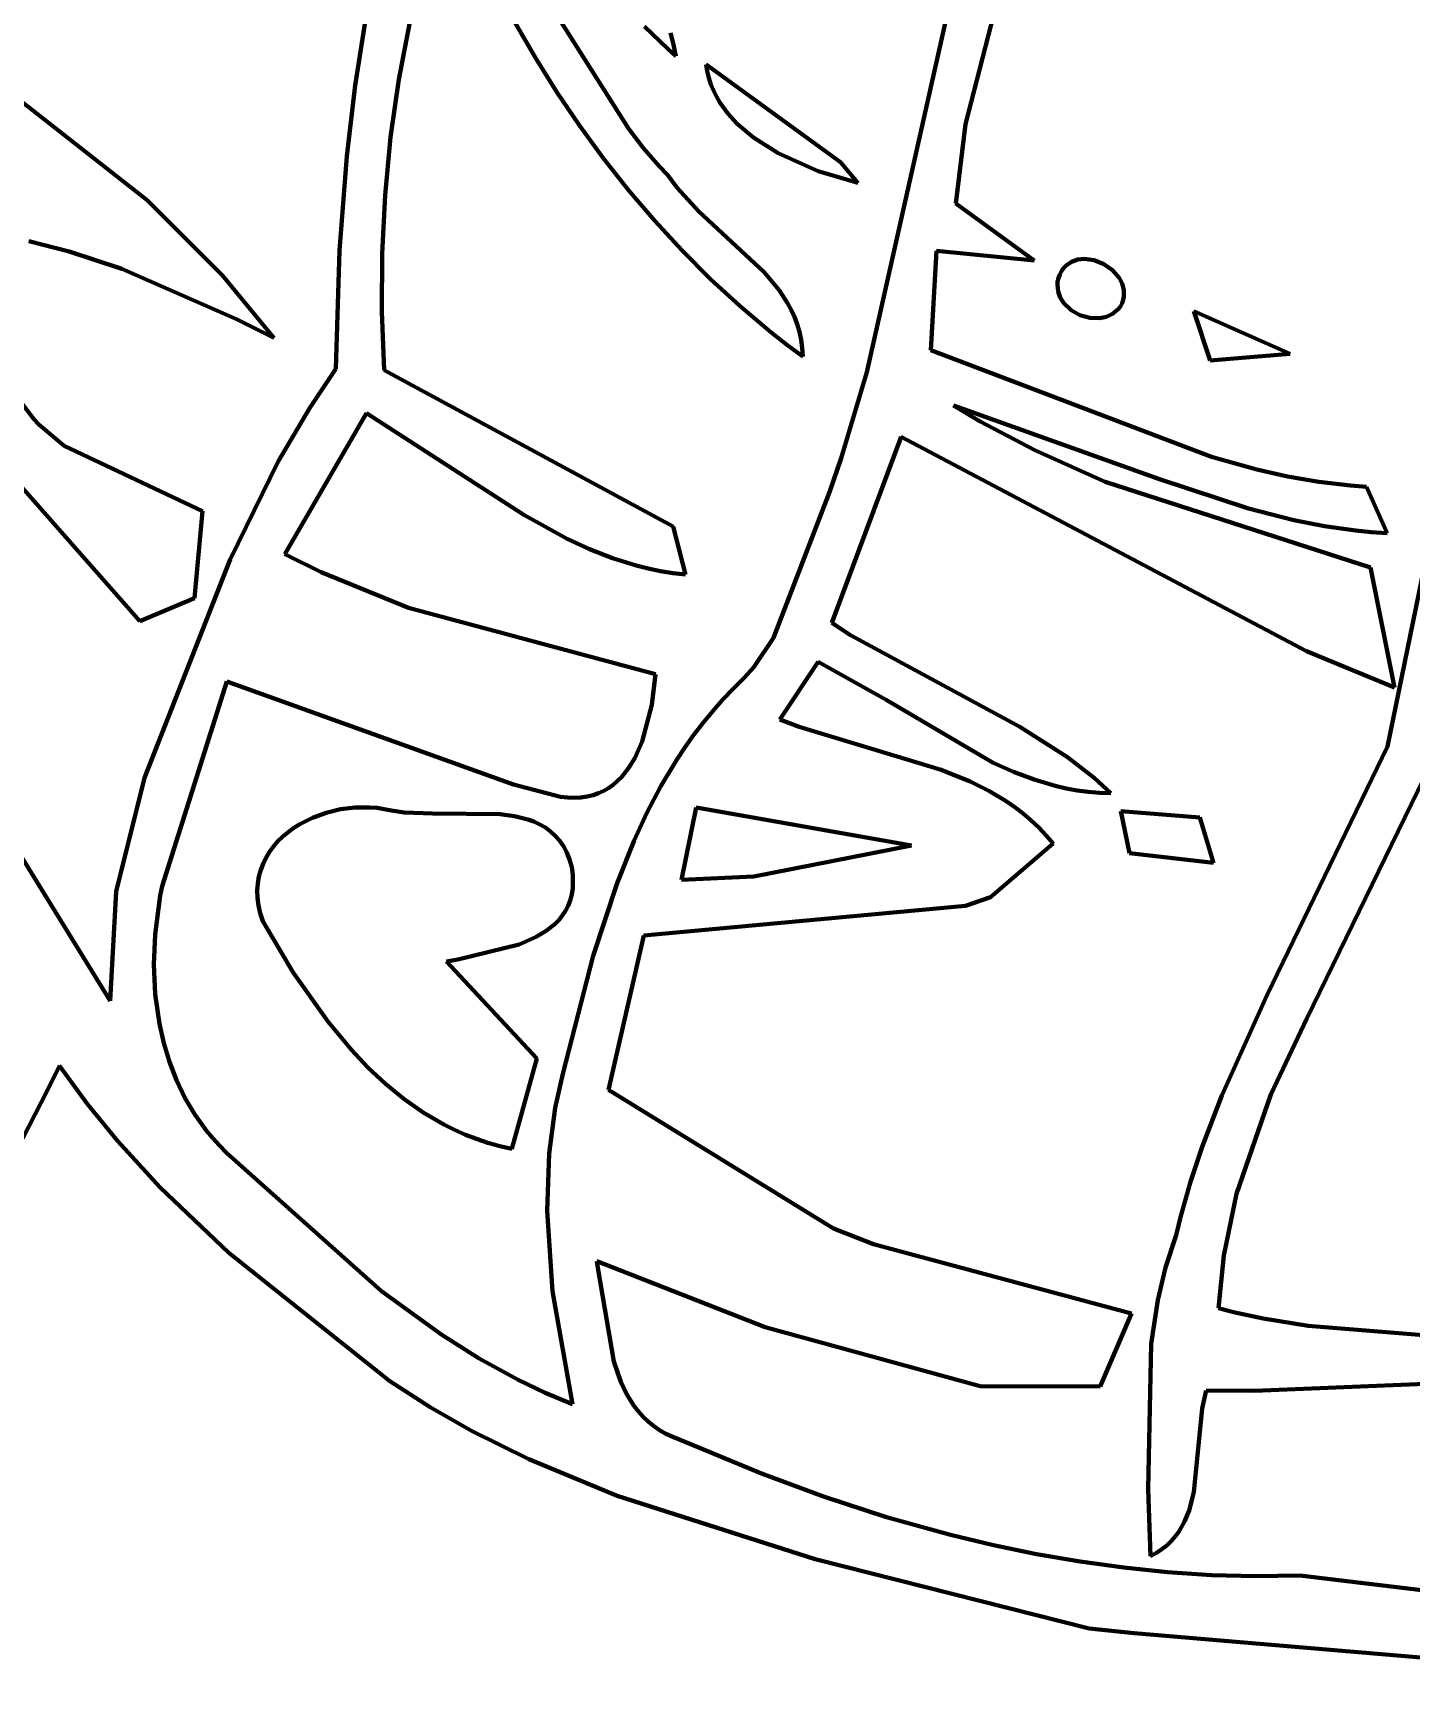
# Model space of a CAD drawing. Header units: millimetres. Extents: x 0 to 12.5, y 0 to 14.6.
# Drawn here: x 8.049 to 8.978, y 9.185 to 10.296 of the extents above; entities that cross this region are included whole.
import ezdxf

# ---------------------------------------------------------------- set-up
doc = ezdxf.new("R2010")
doc.units = ezdxf.units.MM
doc.layers.add('color#131313ff', color=7, linetype='CONTINUOUS', lineweight=100)
doc.layers.add('color#fcfcfcff', color=7, linetype='CONTINUOUS', lineweight=100)

msp = doc.modelspace()

# ---------------------------------------------------------------- linework, layer by layer
at = {"layer": 'color#131313ff'}
for p, q in [((8.7294, 10.435), (8.6779, 10.2345)), ((8.6115, 10.0675), (8.6699, 10.3275)), ((8.3978, 10.3155), (8.4508, 10.2316)), ((8.2665, 10.2606), (8.2739, 10.3079)), ((8.3034, 10.3034), (8.2961, 10.2648)), ((8.3881, 10.2793), (8.3744, 10.3029)), ((8.4773, 10.2853), (8.4615, 10.3004)), ((8.4792, 10.2962), (8.4812, 10.2884)), ((8.4026, 10.2562), (8.3881, 10.2793)), ((8.4828, 10.2805), (8.4773, 10.2853)), ((8.4812, 10.2884), (8.4828, 10.2805)), ((8.5031, 10.2749), (8.5937, 10.2089)), ((8.5039, 10.2703), (8.5031, 10.2749)), ((8.505, 10.2658), (8.5039, 10.2703)), ((8.0201, 10.2668), (8.1264, 10.1833)), ((8.2609, 10.2131), (8.2665, 10.2606)), ((8.2961, 10.2648), (8.2905, 10.2258)), ((8.4179, 10.2336), (8.4026, 10.2562)), ((8.5064, 10.2614), (8.505, 10.2658)), ((8.5081, 10.2572), (8.5064, 10.2614)), ((8.5101, 10.2532), (8.5081, 10.2572)), ((8.5124, 10.2492), (8.5101, 10.2532)), ((8.5178, 10.2418), (8.5124, 10.2492)), ((8.5241, 10.2349), (8.5178, 10.2418)), ((8.535, 10.2256), (8.5241, 10.2349)), ((8.6779, 10.2345), (8.6714, 10.1811)), ((8.2905, 10.2258), (8.2867, 10.1867)), ((8.434, 10.2115), (8.4179, 10.2336)), ((8.4508, 10.2316), (8.4608, 10.2186)), ((8.5516, 10.2151), (8.535, 10.2256)), ((8.256, 10.1494), (8.2609, 10.2131)), ((8.4608, 10.2186), (8.4716, 10.2062)), ((8.5786, 10.203), (8.5516, 10.2151)), ((8.4508, 10.1901), (8.434, 10.2115)), ((8.4716, 10.2062), (8.4773, 10.2002)), ((8.6053, 10.1951), (8.5786, 10.203)), ((8.5937, 10.2089), (8.6053, 10.1951)), ((8.4685, 10.1694), (8.4508, 10.1901)), ((8.4773, 10.2002), (8.4836, 10.1917)), ((8.4836, 10.1917), (8.4983, 10.1758)), ((8.1264, 10.1833), (8.1772, 10.1325)), ((8.2867, 10.1867), (8.2847, 10.1474)), ((8.6714, 10.1811), (8.7242, 10.1428)), ((8.4869, 10.1494), (8.4685, 10.1694)), ((8.4983, 10.1758), (8.5423, 10.1349)), ((7.9532, 10.1622), (8.0501, 10.0355)), ((8.0737, 10.1488), (8.0466, 10.1557)), ((8.1092, 10.1371), (8.0737, 10.1488)), ((8.2536, 10.0697), (8.256, 10.1494)), ((8.2847, 10.1474), (8.2845, 10.108)), ((8.5061, 10.1302), (8.4869, 10.1494)), ((8.6585, 10.1491), (8.6546, 10.0823)), ((8.7242, 10.1428), (8.6585, 10.1491)), ((8.1866, 10.1031), (8.1092, 10.1371)), ((8.5423, 10.1349), (8.5524, 10.1227)), ((8.7415, 10.1332), (8.7426, 10.1356)), ((8.7426, 10.1356), (8.7441, 10.1376)), ((8.7441, 10.1376), (8.7458, 10.1393)), ((8.7458, 10.1393), (8.7495, 10.1419)), ((8.7495, 10.1419), (8.7536, 10.1434)), ((8.7536, 10.1434), (8.758, 10.1439)), ((8.758, 10.1439), (8.7647, 10.143)), ((8.7647, 10.143), (8.7713, 10.1403)), ((8.7713, 10.1403), (8.777, 10.1362)), ((8.777, 10.1362), (8.7816, 10.131)), ((8.1772, 10.1325), (8.2117, 10.0906)), ((8.526, 10.1118), (8.5061, 10.1302)), ((8.5524, 10.1227), (8.5581, 10.114)), ((8.7399, 10.1262), (8.7401, 10.1285)), ((8.7404, 10.1218), (8.7399, 10.1262)), ((8.7401, 10.1285), (8.7406, 10.1308)), ((8.7406, 10.1308), (8.7415, 10.1332)), ((8.7816, 10.131), (8.7836, 10.1271)), ((8.7836, 10.1271), (8.7847, 10.1229)), ((8.7847, 10.1229), (8.7848, 10.1185)), ((8.1215, 9.8995), (7.9295, 10.1174)), ((8.5468, 10.0944), (8.526, 10.1118)), ((8.5581, 10.114), (8.5605, 10.1094)), ((8.7419, 10.1177), (8.7404, 10.1218)), ((8.7442, 10.114), (8.7419, 10.1177)), ((8.7491, 10.1093), (8.7442, 10.114)), ((8.7824, 10.1117), (8.7808, 10.1098)), ((8.7836, 10.1139), (8.7824, 10.1117)), ((8.7843, 10.1162), (8.7836, 10.1139)), ((8.7848, 10.1185), (8.7843, 10.1162)), ((8.2117, 10.0906), (8.1866, 10.1031)), ((8.2845, 10.108), (8.2861, 10.0687)), ((8.5605, 10.1094), (8.5627, 10.1047)), ((8.5627, 10.1047), (8.5645, 10.0998)), ((8.7551, 10.1059), (8.7491, 10.1093)), ((8.7617, 10.104), (8.7551, 10.1059)), ((8.7685, 10.1038), (8.7617, 10.104)), ((8.773, 10.1048), (8.7685, 10.1038)), ((8.7771, 10.1068), (8.773, 10.1048)), ((8.7808, 10.1098), (8.7771, 10.1068)), ((8.8318, 10.1085), (8.8968, 10.0797)), ((8.8429, 10.0752), (8.8318, 10.1085)), ((8.5574, 10.0861), (8.5468, 10.0944)), ((8.5645, 10.0998), (8.566, 10.0946)), ((8.566, 10.0946), (8.5671, 10.0893)), ((8.5683, 10.078), (8.5574, 10.0861)), ((8.5671, 10.0893), (8.5679, 10.0838)), ((8.5679, 10.0838), (8.5683, 10.078)), ((8.6546, 10.0823), (8.7143, 10.0596)), ((8.8968, 10.0797), (8.8429, 10.0752)), ((8.236, 10.0434), (8.2536, 10.0697)), ((8.2861, 10.0687), (8.4809, 9.9634)), ((8.5942, 10.0094), (8.6115, 10.0675)), ((8.7143, 10.0596), (8.8437, 10.0104)), ((8.8088, 9.9953), (8.67, 10.045)), ((8.67, 10.045), (8.6879, 10.0342)), ((8.0501, 10.0355), (8.0533, 10.0322)), ((8.2147, 10.0071), (8.236, 10.0434)), ((8.2743, 10.0397), (8.2192, 9.9448)), ((8.3802, 9.9712), (8.2743, 10.0397)), ((8.6879, 10.0342), (8.7247, 10.0147)), ((8.0533, 10.0322), (8.0704, 10.0177)), ((8.6346, 10.0237), (8.5879, 9.8985)), ((8.9078, 9.8794), (8.6346, 10.0237)), ((8.0704, 10.0177), (8.1636, 9.9736)), ((8.7247, 10.0147), (8.7722, 9.9935)), ((8.1824, 9.941), (8.2147, 10.0071)), ((8.5862, 9.9865), (8.5942, 10.0094)), ((8.8437, 10.0104), (8.8744, 10.0018)), ((8.8744, 10.0018), (8.8951, 9.9971)), ((8.7722, 9.9935), (8.9509, 9.9356)), ((8.8688, 9.9755), (8.8088, 9.9953)), ((8.8951, 9.9971), (8.9161, 9.9935)), ((8.9161, 9.9935), (8.9374, 9.991)), ((8.9374, 9.991), (8.9482, 9.9902)), ((8.9482, 9.9902), (8.9621, 9.9588)), ((8.5485, 9.8883), (8.5862, 9.9865)), ((8.1636, 9.9736), (8.1582, 9.915)), ((8.4094, 9.955), (8.3802, 9.9712)), ((8.8993, 9.9677), (8.8688, 9.9755)), ((8.9199, 9.9636), (8.8993, 9.9677)), ((8.4809, 9.9634), (8.4893, 9.9309)), ((8.9409, 9.9606), (8.9199, 9.9636)), ((8.9514, 9.9595), (8.9409, 9.9606)), ((8.9621, 9.9588), (8.9514, 9.9595)), ((7.9116, 9.9517), (8.1014, 9.6436)), ((8.4245, 9.948), (8.4094, 9.955)), ((8.44, 9.942), (8.4245, 9.948)), ((8.9624, 9.8151), (8.9894, 9.9468)), ((8.1245, 9.7939), (8.1824, 9.941)), ((8.2192, 9.9448), (8.2437, 9.9326)), ((8.4559, 9.937), (8.44, 9.942)), ((8.464, 9.935), (8.4559, 9.937)), ((8.4723, 9.9333), (8.464, 9.935)), ((8.9509, 9.9356), (8.9672, 9.8547)), ((8.2437, 9.9326), (8.3025, 9.9084)), ((8.4807, 9.9319), (8.4723, 9.9333)), ((8.4893, 9.9309), (8.4807, 9.9319)), ((8.1582, 9.915), (8.1215, 9.8995)), ((8.3025, 9.9084), (8.4691, 9.8637)), ((8.5879, 9.8985), (8.6005, 9.89)), ((8.6005, 9.89), (8.7146, 9.8282)), ((8.5352, 9.8686), (8.5485, 9.8883)), ((8.9672, 9.8547), (8.9078, 9.8794)), ((8.5288, 9.8613), (8.5352, 9.8686)), ((8.5786, 9.8722), (8.5529, 9.8333)), ((8.6246, 9.8464), (8.5786, 9.8722)), ((8.1801, 9.8589), (8.1365, 9.7209)), ((8.3732, 9.7895), (8.1801, 9.8589)), ((8.4691, 9.8637), (8.4666, 9.8432)), ((8.5214, 9.854), (8.5288, 9.8613)), ((8.5074, 9.8387), (8.5142, 9.8465)), ((8.5142, 9.8465), (8.5214, 9.854)), ((8.6967, 9.8041), (8.6246, 9.8464)), ((8.4666, 9.8432), (8.4601, 9.8185)), ((8.5009, 9.8308), (8.5074, 9.8387)), ((8.4947, 9.8227), (8.5009, 9.8308)), ((8.5529, 9.8333), (8.5659, 9.8283)), ((8.5659, 9.8283), (8.6615, 9.7993)), ((8.7146, 9.8282), (8.7467, 9.8078)), ((8.4601, 9.8185), (8.4551, 9.8072)), ((8.4832, 9.8058), (8.4888, 9.8143)), ((8.4888, 9.8143), (8.4947, 9.8227)), ((8.8814, 9.6475), (8.9624, 9.8151)), ((9.0003, 9.821), (8.9081, 9.6317)), ((8.4551, 9.8072), (8.4509, 9.8004)), ((8.4727, 9.7883), (8.4832, 9.8058)), ((8.7103, 9.7979), (8.6967, 9.8041)), ((8.7467, 9.8078), (8.7647, 9.7938)), ((8.1054, 9.7173), (8.1245, 9.7939)), ((8.4049, 9.7811), (8.3732, 9.7895)), ((8.4461, 9.7943), (8.4405, 9.7892)), ((8.4509, 9.8004), (8.4461, 9.7943)), ((8.6615, 9.7993), (8.6811, 9.7914)), ((8.6811, 9.7914), (8.6936, 9.7852)), ((8.7243, 9.7927), (8.7103, 9.7979)), ((8.7385, 9.7884), (8.7243, 9.7927)), ((8.7647, 9.7938), (8.776, 9.7835)), ((8.4098, 9.7806), (8.4049, 9.7811)), ((8.4144, 9.7804), (8.4098, 9.7806)), ((8.4188, 9.7807), (8.4144, 9.7804)), ((8.423, 9.7813), (8.4188, 9.7807)), ((8.4269, 9.7822), (8.423, 9.7813)), ((8.4306, 9.7835), (8.4269, 9.7822)), ((8.4341, 9.7851), (8.4306, 9.7835)), ((8.4374, 9.787), (8.4341, 9.7851)), ((8.4405, 9.7892), (8.4374, 9.787)), ((8.4632, 9.7702), (8.4727, 9.7883)), ((8.6936, 9.7852), (8.7055, 9.7781)), ((8.7458, 9.7868), (8.7385, 9.7884)), ((8.7532, 9.7854), (8.7458, 9.7868)), ((8.7607, 9.7844), (8.7532, 9.7854)), ((8.7683, 9.7838), (8.7607, 9.7844)), ((8.776, 9.7835), (8.7683, 9.7838)), ((8.2378, 9.767), (8.247, 9.7704)), ((8.247, 9.7704), (8.2566, 9.7727)), ((8.2566, 9.7727), (8.2665, 9.7739)), ((8.2665, 9.7739), (8.2764, 9.774)), ((8.2764, 9.774), (8.2813, 9.7736)), ((8.2813, 9.7736), (8.2862, 9.7728)), ((8.2862, 9.7728), (8.291, 9.7718)), ((8.291, 9.7718), (8.2995, 9.7705)), ((8.2995, 9.7705), (8.3186, 9.7698)), ((8.3186, 9.7698), (8.3644, 9.7695)), ((8.3644, 9.7695), (8.3739, 9.7681)), ((8.3739, 9.7681), (8.3829, 9.7659)), ((8.4546, 9.7516), (8.4632, 9.7702)), ((8.4965, 9.7739), (8.4866, 9.7251)), ((8.6416, 9.7483), (8.4965, 9.7739)), ((8.7055, 9.7781), (8.7112, 9.7741)), ((8.7112, 9.7741), (8.7168, 9.7699)), ((8.7168, 9.7699), (8.7221, 9.7654)), ((8.7826, 9.7715), (8.836, 9.7671)), ((8.7885, 9.7432), (8.7826, 9.7715)), ((8.2178, 9.7543), (8.2214, 9.7573)), ((8.2214, 9.7573), (8.2252, 9.7601)), ((8.2252, 9.7601), (8.2292, 9.7627)), ((8.2292, 9.7627), (8.2378, 9.767)), ((8.3829, 9.7659), (8.3871, 9.7644)), ((8.3871, 9.7644), (8.391, 9.7625)), ((8.391, 9.7625), (8.3948, 9.7603)), ((8.3948, 9.7603), (8.3983, 9.7578)), ((8.3983, 9.7578), (8.4015, 9.7549)), ((8.7221, 9.7654), (8.7273, 9.7605)), ((8.7273, 9.7605), (8.7322, 9.7553)), ((8.836, 9.7671), (8.8452, 9.7366)), ((8.2088, 9.744), (8.2115, 9.7476)), ((8.2115, 9.7476), (8.2145, 9.7511)), ((8.2145, 9.7511), (8.2178, 9.7543)), ((8.4015, 9.7549), (8.4044, 9.7516)), ((8.4044, 9.7516), (8.407, 9.7478)), ((8.407, 9.7478), (8.4092, 9.7435)), ((8.4431, 9.7229), (8.4546, 9.7516)), ((8.5354, 9.7274), (8.6416, 9.7483)), ((8.737, 9.7497), (8.6948, 9.7135)), ((8.7322, 9.7553), (8.737, 9.7497)), ((8.2029, 9.7318), (8.2045, 9.736)), ((8.2045, 9.736), (8.2065, 9.7401)), ((8.2065, 9.7401), (8.2088, 9.744)), ((8.4092, 9.7435), (8.4111, 9.7388)), ((8.4111, 9.7388), (8.4126, 9.7336)), ((8.8452, 9.7366), (8.7885, 9.7432)), ((8.2006, 9.718), (8.201, 9.7227)), ((8.201, 9.7227), (8.2017, 9.7273)), ((8.2017, 9.7273), (8.2029, 9.7318)), ((8.4126, 9.7336), (8.4133, 9.7285)), ((8.4134, 9.7238), (8.4132, 9.7194)), ((8.4133, 9.7285), (8.4134, 9.7238)), ((8.4271, 9.6738), (8.4431, 9.7229)), ((8.4866, 9.7251), (8.5354, 9.7274)), ((8.1014, 9.6436), (8.1054, 9.7173)), ((8.1352, 9.7145), (8.1317, 9.6882)), ((8.1365, 9.7209), (8.1352, 9.7145)), ((8.2008, 9.713), (8.2006, 9.718)), ((8.2015, 9.7079), (8.2008, 9.713)), ((8.4126, 9.7152), (8.4115, 9.7113)), ((8.4132, 9.7194), (8.4126, 9.7152)), ((8.6948, 9.7135), (8.678, 9.7076)), ((8.2026, 9.7027), (8.2015, 9.7079)), ((8.2044, 9.6973), (8.2026, 9.7027)), ((8.4064, 9.7012), (8.404, 9.6982)), ((8.4084, 9.7043), (8.4064, 9.7012)), ((8.4101, 9.7077), (8.4084, 9.7043)), ((8.4115, 9.7113), (8.4101, 9.7077)), ((8.678, 9.7076), (8.4611, 9.6875)), ((8.2249, 9.6627), (8.2044, 9.6973)), ((8.3954, 9.6907), (8.3886, 9.6866)), ((8.4014, 9.6955), (8.3954, 9.6907)), ((8.404, 9.6982), (8.4014, 9.6955)), ((8.1317, 9.6882), (8.1309, 9.6681)), ((8.3772, 9.6815), (8.3357, 9.6715)), ((8.3886, 9.6866), (8.3772, 9.6815)), ((8.4611, 9.6875), (8.4373, 9.5835)), ((8.1309, 9.6681), (8.1318, 9.648)), ((8.3357, 9.6715), (8.3281, 9.6701)), ((8.3281, 9.6701), (8.389, 9.6047)), ((8.4065, 9.5943), (8.4271, 9.6738)), ((8.2483, 9.6293), (8.2249, 9.6627)), ((8.1318, 9.648), (8.1346, 9.6281)), ((8.8507, 9.5798), (8.8814, 9.6475)), ((8.1346, 9.6281), (8.1375, 9.6151)), ((8.264, 9.6104), (8.2483, 9.6293)), ((8.9081, 9.6317), (8.8838, 9.5804)), ((8.1375, 9.6151), (8.1414, 9.6024)), ((8.1414, 9.6024), (8.1461, 9.5901)), ((8.2752, 9.5987), (8.264, 9.6104)), ((8.389, 9.6047), (8.3722, 9.5437)), ((8.0673, 9.5998), (8.0593, 9.5834)), ((8.0862, 9.5739), (8.0673, 9.5998)), ((8.1461, 9.5901), (8.1518, 9.5782)), ((8.287, 9.5876), (8.2752, 9.5987)), ((8.4014, 9.5714), (8.4065, 9.5943)), ((8.0593, 9.5834), (8.0425, 9.551)), ((8.2994, 9.5775), (8.287, 9.5876)), ((8.4373, 9.5835), (8.5891, 9.49)), ((8.8375, 9.5451), (8.8507, 9.5798)), ((8.8838, 9.5804), (8.8606, 9.5134)), ((8.1064, 9.5491), (8.0862, 9.5739)), ((8.1518, 9.5782), (8.1586, 9.5668)), ((8.3125, 9.5683), (8.2994, 9.5775)), ((8.3194, 9.5641), (8.3125, 9.5683)), ((8.3973, 9.5407), (8.4014, 9.5714)), ((8.1586, 9.5668), (8.1663, 9.556)), ((8.1663, 9.556), (8.1706, 9.5509)), ((8.3263, 9.5602), (8.3194, 9.5641)), ((8.3335, 9.5566), (8.3263, 9.5602)), ((8.3409, 9.5533), (8.3335, 9.5566)), ((8.1351, 9.5177), (8.1064, 9.5491)), ((8.1706, 9.5509), (8.1751, 9.5459)), ((8.1751, 9.5459), (8.1799, 9.5411)), ((8.3484, 9.5504), (8.3409, 9.5533)), ((8.3561, 9.5478), (8.3484, 9.5504)), ((8.3641, 9.5455), (8.3561, 9.5478)), ((8.3722, 9.5437), (8.3641, 9.5455)), ((8.8297, 9.5216), (8.8375, 9.5451)), ((8.1799, 9.5411), (8.2844, 9.4477)), ((8.3959, 9.502), (8.3973, 9.5407)), ((8.1815, 9.4736), (8.1351, 9.5177)), ((8.8229, 9.4976), (8.8297, 9.5216)), ((8.8606, 9.5134), (8.852, 9.4718)), ((8.3996, 9.4479), (8.3959, 9.502)), ((8.5891, 9.49), (8.616, 9.4795)), ((8.8199, 9.4855), (8.8229, 9.4976)), ((8.616, 9.4795), (8.7899, 9.4328)), ((8.8128, 9.4638), (8.8199, 9.4855)), ((8.2899, 9.3872), (8.1815, 9.4736)), ((8.543, 9.4235), (8.4294, 9.468)), ((8.4294, 9.468), (8.4302, 9.4635)), ((8.852, 9.4718), (8.8486, 9.4364)), ((8.4302, 9.4635), (8.441, 9.4004)), ((8.8076, 9.4418), (8.8128, 9.4638)), ((8.2844, 9.4477), (8.3249, 9.4183)), ((8.4131, 9.3715), (8.3996, 9.4479)), ((8.8031, 9.4122), (8.8076, 9.4418)), ((8.8486, 9.4364), (8.8586, 9.4337)), ((8.6879, 9.3837), (8.543, 9.4235)), ((8.7899, 9.4328), (8.7688, 9.3835)), ((8.8586, 9.4337), (8.8786, 9.4294)), ((8.8786, 9.4294), (8.909, 9.4245)), ((8.909, 9.4245), (9.0319, 9.4143)), ((8.3249, 9.4183), (8.3502, 9.4024)), ((8.801, 9.3143), (8.8031, 9.4122)), ((8.3502, 9.4024), (8.3765, 9.388)), ((8.441, 9.4004), (8.4457, 9.3866)), ((8.3171, 9.3696), (8.2899, 9.3872)), ((8.3765, 9.388), (8.3946, 9.3793)), ((8.3946, 9.3793), (8.4131, 9.3715)), ((8.4457, 9.3866), (8.4498, 9.3781)), ((8.7688, 9.3835), (8.6879, 9.3837)), ((8.8401, 9.3808), (8.8376, 9.3687)), ((8.8727, 9.3805), (8.8401, 9.3808)), ((9.0046, 9.3861), (8.8727, 9.3805)), ((8.3451, 9.3536), (8.3171, 9.3696)), ((8.4498, 9.3781), (8.4547, 9.3702)), ((8.4547, 9.3702), (8.4576, 9.3666)), ((8.8376, 9.3687), (8.8318, 9.3122)), ((8.4576, 9.3666), (8.4607, 9.3631)), ((8.4607, 9.3631), (8.464, 9.3599)), ((8.464, 9.3599), (8.4677, 9.3569)), ((8.4677, 9.3569), (8.4717, 9.3541)), ((8.3836, 9.3345), (8.3451, 9.3536)), ((8.4717, 9.3541), (8.476, 9.3517)), ((8.476, 9.3517), (8.4806, 9.3495)), ((8.4806, 9.3495), (8.4856, 9.3476)), ((8.4856, 9.3476), (8.5404, 9.3248)), ((8.4432, 9.3097), (8.3836, 9.3345)), ((8.5404, 9.3248), (8.5823, 9.3093)), ((8.8027, 9.2691), (8.801, 9.3143)), ((8.8318, 9.3122), (8.8287, 9.3)), ((8.5766, 9.2671), (8.4432, 9.3097)), ((8.5823, 9.3093), (8.6248, 9.2955)), ((8.6248, 9.2955), (8.6678, 9.2835)), ((8.8257, 9.2925), (8.8218, 9.2856)), ((8.8287, 9.3), (8.8257, 9.2925)), ((8.6678, 9.2835), (8.6968, 9.2766)), ((8.8167, 9.2793), (8.8137, 9.2764)), ((8.8194, 9.2823), (8.8167, 9.2793)), ((8.8218, 9.2856), (8.8194, 9.2823)), ((8.7613, 9.2203), (8.5766, 9.2671)), ((8.6968, 9.2766), (8.7259, 9.2705)), ((8.7259, 9.2705), (8.7552, 9.2655)), ((8.8067, 9.2713), (8.8027, 9.2691)), ((8.8104, 9.2738), (8.8067, 9.2713)), ((8.8137, 9.2764), (8.8104, 9.2738)), ((8.7552, 9.2655), (8.7847, 9.2614)), ((8.7847, 9.2614), (8.8142, 9.2584)), ((8.8142, 9.2584), (8.8439, 9.2564)), ((8.8439, 9.2564), (8.8736, 9.2557)), ((8.8736, 9.2557), (8.9034, 9.2561)), ((8.9034, 9.2561), (9.0897, 9.2335)), ((8.7917, 9.2172), (8.7613, 9.2203)), ((9.1725, 9.1849), (8.7917, 9.2172))]:
    msp.add_line(p, q, dxfattribs=at)
at = {"layer": 'color#fcfcfcff'}
for p, q in [((8.6779, 10.2345), (8.7294, 10.435)), ((8.6699, 10.3275), (8.6115, 10.0675)), ((8.4508, 10.2316), (8.3978, 10.3155)), ((8.2739, 10.3079), (8.2665, 10.2606)), ((8.2961, 10.2648), (8.3034, 10.3034)), ((8.3744, 10.3029), (8.3881, 10.2793)), ((8.4615, 10.3004), (8.4773, 10.2853)), ((8.4812, 10.2884), (8.4792, 10.2962)), ((8.3881, 10.2793), (8.4026, 10.2562)), ((8.4773, 10.2853), (8.4828, 10.2805)), ((8.4828, 10.2805), (8.4812, 10.2884)), ((8.5031, 10.2749), (8.5039, 10.2703)), ((8.5937, 10.2089), (8.5031, 10.2749)), ((8.5039, 10.2703), (8.505, 10.2658)), ((8.1264, 10.1833), (8.0201, 10.2668)), ((8.2665, 10.2606), (8.2609, 10.2131)), ((8.2905, 10.2258), (8.2961, 10.2648)), ((8.4026, 10.2562), (8.4179, 10.2336)), ((8.505, 10.2658), (8.5064, 10.2614)), ((8.5064, 10.2614), (8.5081, 10.2572)), ((8.5081, 10.2572), (8.5101, 10.2532)), ((8.5101, 10.2532), (8.5124, 10.2492)), ((8.5124, 10.2492), (8.5178, 10.2418)), ((8.5178, 10.2418), (8.5241, 10.2349)), ((8.5241, 10.2349), (8.535, 10.2256)), ((8.6714, 10.1811), (8.6779, 10.2345)), ((8.2867, 10.1867), (8.2905, 10.2258)), ((8.4179, 10.2336), (8.434, 10.2115)), ((8.4608, 10.2186), (8.4508, 10.2316)), ((8.535, 10.2256), (8.5516, 10.2151)), ((8.2609, 10.2131), (8.256, 10.1494)), ((8.4716, 10.2062), (8.4608, 10.2186)), ((8.5516, 10.2151), (8.5786, 10.203)), ((8.434, 10.2115), (8.4508, 10.1901)), ((8.4773, 10.2002), (8.4716, 10.2062)), ((8.5786, 10.203), (8.6053, 10.1951)), ((8.6053, 10.1951), (8.5937, 10.2089)), ((8.4508, 10.1901), (8.4685, 10.1694)), ((8.4836, 10.1917), (8.4773, 10.2002)), ((8.4983, 10.1758), (8.4836, 10.1917)), ((8.1772, 10.1325), (8.1264, 10.1833)), ((8.2847, 10.1474), (8.2867, 10.1867)), ((8.7242, 10.1428), (8.6714, 10.1811)), ((8.4685, 10.1694), (8.4869, 10.1494)), ((8.5423, 10.1349), (8.4983, 10.1758)), ((8.0501, 10.0355), (7.9532, 10.1622)), ((8.0466, 10.1557), (8.0737, 10.1488)), ((8.0737, 10.1488), (8.1092, 10.1371)), ((8.256, 10.1494), (8.2536, 10.0697)), ((8.2845, 10.108), (8.2847, 10.1474)), ((8.4869, 10.1494), (8.5061, 10.1302)), ((8.6546, 10.0823), (8.6585, 10.1491)), ((8.6585, 10.1491), (8.7242, 10.1428)), ((8.1092, 10.1371), (8.1866, 10.1031)), ((8.5524, 10.1227), (8.5423, 10.1349)), ((8.7426, 10.1356), (8.7415, 10.1332)), ((8.7441, 10.1376), (8.7426, 10.1356)), ((8.7458, 10.1393), (8.7441, 10.1376)), ((8.7495, 10.1419), (8.7458, 10.1393)), ((8.7536, 10.1434), (8.7495, 10.1419)), ((8.758, 10.1439), (8.7536, 10.1434)), ((8.7647, 10.143), (8.758, 10.1439)), ((8.7713, 10.1403), (8.7647, 10.143)), ((8.777, 10.1362), (8.7713, 10.1403)), ((8.7816, 10.131), (8.777, 10.1362)), ((8.2117, 10.0906), (8.1772, 10.1325)), ((8.5061, 10.1302), (8.526, 10.1118)), ((8.5581, 10.114), (8.5524, 10.1227)), ((8.7401, 10.1285), (8.7399, 10.1262)), ((8.7399, 10.1262), (8.7404, 10.1218)), ((8.7406, 10.1308), (8.7401, 10.1285)), ((8.7415, 10.1332), (8.7406, 10.1308)), ((8.7836, 10.1271), (8.7816, 10.131)), ((8.7847, 10.1229), (8.7836, 10.1271)), ((8.7848, 10.1185), (8.7847, 10.1229)), ((7.9295, 10.1174), (8.1215, 9.8995)), ((8.526, 10.1118), (8.5468, 10.0944)), ((8.5605, 10.1094), (8.5581, 10.114)), ((8.7404, 10.1218), (8.7419, 10.1177)), ((8.7419, 10.1177), (8.7442, 10.114)), ((8.7442, 10.114), (8.7491, 10.1093)), ((8.7808, 10.1098), (8.7824, 10.1117)), ((8.7824, 10.1117), (8.7836, 10.1139)), ((8.7836, 10.1139), (8.7843, 10.1162)), ((8.7843, 10.1162), (8.7848, 10.1185)), ((8.1866, 10.1031), (8.2117, 10.0906)), ((8.2861, 10.0687), (8.2845, 10.108)), ((8.5627, 10.1047), (8.5605, 10.1094)), ((8.5645, 10.0998), (8.5627, 10.1047)), ((8.7491, 10.1093), (8.7551, 10.1059)), ((8.7551, 10.1059), (8.7617, 10.104)), ((8.7617, 10.104), (8.7685, 10.1038)), ((8.7685, 10.1038), (8.773, 10.1048)), ((8.773, 10.1048), (8.7771, 10.1068)), ((8.7771, 10.1068), (8.7808, 10.1098)), ((8.8318, 10.1085), (8.8429, 10.0752)), ((8.8968, 10.0797), (8.8318, 10.1085)), ((8.5468, 10.0944), (8.5574, 10.0861)), ((8.566, 10.0946), (8.5645, 10.0998)), ((8.5671, 10.0893), (8.566, 10.0946)), ((8.5574, 10.0861), (8.5683, 10.078)), ((8.5679, 10.0838), (8.5671, 10.0893)), ((8.5683, 10.078), (8.5679, 10.0838)), ((8.7143, 10.0596), (8.6546, 10.0823)), ((8.8429, 10.0752), (8.8968, 10.0797)), ((8.2536, 10.0697), (8.236, 10.0434)), ((8.4809, 9.9634), (8.2861, 10.0687)), ((8.6115, 10.0675), (8.5942, 10.0094)), ((8.8437, 10.0104), (8.7143, 10.0596)), ((8.6879, 10.0342), (8.67, 10.045)), ((8.67, 10.045), (8.8088, 9.9953)), ((8.0533, 10.0322), (8.0501, 10.0355)), ((8.236, 10.0434), (8.2147, 10.0071)), ((8.2192, 9.9448), (8.2743, 10.0397)), ((8.2743, 10.0397), (8.3802, 9.9712)), ((8.7247, 10.0147), (8.6879, 10.0342)), ((8.0704, 10.0177), (8.0533, 10.0322)), ((8.5879, 9.8985), (8.6346, 10.0237)), ((8.6346, 10.0237), (8.9078, 9.8794)), ((8.1636, 9.9736), (8.0704, 10.0177)), ((8.7722, 9.9935), (8.7247, 10.0147)), ((8.2147, 10.0071), (8.1824, 9.941)), ((8.5942, 10.0094), (8.5862, 9.9865)), ((8.8744, 10.0018), (8.8437, 10.0104)), ((8.8951, 9.9971), (8.8744, 10.0018)), ((8.9509, 9.9356), (8.7722, 9.9935)), ((8.8088, 9.9953), (8.8688, 9.9755)), ((8.9161, 9.9935), (8.8951, 9.9971)), ((8.9374, 9.991), (8.9161, 9.9935)), ((8.9482, 9.9902), (8.9374, 9.991)), ((8.9621, 9.9588), (8.9482, 9.9902)), ((8.5862, 9.9865), (8.5485, 9.8883)), ((8.1582, 9.915), (8.1636, 9.9736)), ((8.3802, 9.9712), (8.4094, 9.955)), ((8.8688, 9.9755), (8.8993, 9.9677)), ((8.8993, 9.9677), (8.9199, 9.9636)), ((8.4893, 9.9309), (8.4809, 9.9634)), ((8.9199, 9.9636), (8.9409, 9.9606)), ((8.9409, 9.9606), (8.9514, 9.9595)), ((8.9514, 9.9595), (8.9621, 9.9588)), ((8.1014, 9.6436), (7.9116, 9.9517)), ((8.4094, 9.955), (8.4245, 9.948)), ((8.4245, 9.948), (8.44, 9.942)), ((8.9894, 9.9468), (8.9624, 9.8151)), ((8.1824, 9.941), (8.1245, 9.7939)), ((8.2437, 9.9326), (8.2192, 9.9448)), ((8.44, 9.942), (8.4559, 9.937)), ((8.4559, 9.937), (8.464, 9.935)), ((8.464, 9.935), (8.4723, 9.9333)), ((8.9672, 9.8547), (8.9509, 9.9356)), ((8.3025, 9.9084), (8.2437, 9.9326)), ((8.4723, 9.9333), (8.4807, 9.9319)), ((8.4807, 9.9319), (8.4893, 9.9309)), ((8.1215, 9.8995), (8.1582, 9.915)), ((8.4691, 9.8637), (8.3025, 9.9084)), ((8.6005, 9.89), (8.5879, 9.8985)), ((8.7146, 9.8282), (8.6005, 9.89)), ((8.5485, 9.8883), (8.5352, 9.8686)), ((8.9078, 9.8794), (8.9672, 9.8547)), ((8.5352, 9.8686), (8.5288, 9.8613)), ((8.5529, 9.8333), (8.5786, 9.8722)), ((8.5786, 9.8722), (8.6246, 9.8464)), ((8.1365, 9.7209), (8.1801, 9.8589)), ((8.1801, 9.8589), (8.3732, 9.7895)), ((8.4666, 9.8432), (8.4691, 9.8637)), ((8.5288, 9.8613), (8.5214, 9.854)), ((8.5142, 9.8465), (8.5074, 9.8387)), ((8.5214, 9.854), (8.5142, 9.8465)), ((8.6246, 9.8464), (8.6967, 9.8041)), ((8.4601, 9.8185), (8.4666, 9.8432)), ((8.5074, 9.8387), (8.5009, 9.8308)), ((8.5009, 9.8308), (8.4947, 9.8227)), ((8.5659, 9.8283), (8.5529, 9.8333)), ((8.6615, 9.7993), (8.5659, 9.8283)), ((8.7467, 9.8078), (8.7146, 9.8282)), ((8.4551, 9.8072), (8.4601, 9.8185)), ((8.4888, 9.8143), (8.4832, 9.8058)), ((8.4947, 9.8227), (8.4888, 9.8143)), ((8.9624, 9.8151), (8.8814, 9.6475)), ((8.9081, 9.6317), (9.0003, 9.821)), ((8.4509, 9.8004), (8.4551, 9.8072)), ((8.4832, 9.8058), (8.4727, 9.7883)), ((8.6967, 9.8041), (8.7103, 9.7979)), ((8.7647, 9.7938), (8.7467, 9.8078)), ((8.1245, 9.7939), (8.1054, 9.7173)), ((8.3732, 9.7895), (8.4049, 9.7811)), ((8.4405, 9.7892), (8.4461, 9.7943)), ((8.4461, 9.7943), (8.4509, 9.8004)), ((8.6811, 9.7914), (8.6615, 9.7993)), ((8.6936, 9.7852), (8.6811, 9.7914)), ((8.7103, 9.7979), (8.7243, 9.7927)), ((8.7243, 9.7927), (8.7385, 9.7884)), ((8.776, 9.7835), (8.7647, 9.7938)), ((8.4049, 9.7811), (8.4098, 9.7806)), ((8.4098, 9.7806), (8.4144, 9.7804)), ((8.4144, 9.7804), (8.4188, 9.7807)), ((8.4188, 9.7807), (8.423, 9.7813)), ((8.423, 9.7813), (8.4269, 9.7822)), ((8.4269, 9.7822), (8.4306, 9.7835)), ((8.4306, 9.7835), (8.4341, 9.7851)), ((8.4341, 9.7851), (8.4374, 9.787)), ((8.4374, 9.787), (8.4405, 9.7892)), ((8.4727, 9.7883), (8.4632, 9.7702)), ((8.7055, 9.7781), (8.6936, 9.7852)), ((8.7385, 9.7884), (8.7458, 9.7868)), ((8.7458, 9.7868), (8.7532, 9.7854)), ((8.7532, 9.7854), (8.7607, 9.7844)), ((8.7607, 9.7844), (8.7683, 9.7838)), ((8.7683, 9.7838), (8.776, 9.7835)), ((8.247, 9.7704), (8.2378, 9.767)), ((8.2566, 9.7727), (8.247, 9.7704)), ((8.2665, 9.7739), (8.2566, 9.7727)), ((8.2764, 9.774), (8.2665, 9.7739)), ((8.2813, 9.7736), (8.2764, 9.774)), ((8.2862, 9.7728), (8.2813, 9.7736)), ((8.291, 9.7718), (8.2862, 9.7728)), ((8.2995, 9.7705), (8.291, 9.7718)), ((8.3186, 9.7698), (8.2995, 9.7705)), ((8.3644, 9.7695), (8.3186, 9.7698)), ((8.3739, 9.7681), (8.3644, 9.7695)), ((8.3829, 9.7659), (8.3739, 9.7681)), ((8.4632, 9.7702), (8.4546, 9.7516)), ((8.4866, 9.7251), (8.4965, 9.7739)), ((8.4965, 9.7739), (8.6416, 9.7483)), ((8.7112, 9.7741), (8.7055, 9.7781)), ((8.7168, 9.7699), (8.7112, 9.7741)), ((8.7221, 9.7654), (8.7168, 9.7699)), ((8.7826, 9.7715), (8.7885, 9.7432)), ((8.836, 9.7671), (8.7826, 9.7715)), ((8.2214, 9.7573), (8.2178, 9.7543)), ((8.2252, 9.7601), (8.2214, 9.7573)), ((8.2292, 9.7627), (8.2252, 9.7601)), ((8.2378, 9.767), (8.2292, 9.7627)), ((8.3871, 9.7644), (8.3829, 9.7659)), ((8.391, 9.7625), (8.3871, 9.7644)), ((8.3948, 9.7603), (8.391, 9.7625)), ((8.3983, 9.7578), (8.3948, 9.7603)), ((8.4015, 9.7549), (8.3983, 9.7578)), ((8.7273, 9.7605), (8.7221, 9.7654)), ((8.7322, 9.7553), (8.7273, 9.7605)), ((8.8452, 9.7366), (8.836, 9.7671)), ((8.2115, 9.7476), (8.2088, 9.744)), ((8.2145, 9.7511), (8.2115, 9.7476)), ((8.2178, 9.7543), (8.2145, 9.7511)), ((8.4044, 9.7516), (8.4015, 9.7549)), ((8.407, 9.7478), (8.4044, 9.7516)), ((8.4092, 9.7435), (8.407, 9.7478)), ((8.4546, 9.7516), (8.4431, 9.7229)), ((8.6416, 9.7483), (8.5354, 9.7274)), ((8.6948, 9.7135), (8.737, 9.7497)), ((8.737, 9.7497), (8.7322, 9.7553)), ((8.2045, 9.736), (8.2029, 9.7318)), ((8.2065, 9.7401), (8.2045, 9.736)), ((8.2088, 9.744), (8.2065, 9.7401)), ((8.4111, 9.7388), (8.4092, 9.7435)), ((8.4126, 9.7336), (8.4111, 9.7388)), ((8.7885, 9.7432), (8.8452, 9.7366)), ((8.201, 9.7227), (8.2006, 9.718)), ((8.2017, 9.7273), (8.201, 9.7227)), ((8.2029, 9.7318), (8.2017, 9.7273)), ((8.4133, 9.7285), (8.4126, 9.7336)), ((8.4132, 9.7194), (8.4134, 9.7238)), ((8.4134, 9.7238), (8.4133, 9.7285)), ((8.4431, 9.7229), (8.4271, 9.6738)), ((8.5354, 9.7274), (8.4866, 9.7251)), ((8.1054, 9.7173), (8.1014, 9.6436)), ((8.1317, 9.6882), (8.1352, 9.7145)), ((8.1352, 9.7145), (8.1365, 9.7209)), ((8.2006, 9.718), (8.2008, 9.713)), ((8.2008, 9.713), (8.2015, 9.7079)), ((8.4115, 9.7113), (8.4126, 9.7152)), ((8.4126, 9.7152), (8.4132, 9.7194)), ((8.678, 9.7076), (8.6948, 9.7135)), ((8.2015, 9.7079), (8.2026, 9.7027)), ((8.2026, 9.7027), (8.2044, 9.6973)), ((8.404, 9.6982), (8.4064, 9.7012)), ((8.4064, 9.7012), (8.4084, 9.7043)), ((8.4084, 9.7043), (8.4101, 9.7077)), ((8.4101, 9.7077), (8.4115, 9.7113)), ((8.4611, 9.6875), (8.678, 9.7076)), ((8.2044, 9.6973), (8.2249, 9.6627)), ((8.3886, 9.6866), (8.3954, 9.6907)), ((8.3954, 9.6907), (8.4014, 9.6955)), ((8.4014, 9.6955), (8.404, 9.6982)), ((8.1309, 9.6681), (8.1317, 9.6882)), ((8.3357, 9.6715), (8.3772, 9.6815)), ((8.3772, 9.6815), (8.3886, 9.6866)), ((8.4373, 9.5835), (8.4611, 9.6875)), ((8.1318, 9.648), (8.1309, 9.6681)), ((8.3281, 9.6701), (8.3357, 9.6715)), ((8.389, 9.6047), (8.3281, 9.6701)), ((8.4271, 9.6738), (8.4065, 9.5943)), ((8.2249, 9.6627), (8.2483, 9.6293)), ((8.1346, 9.6281), (8.1318, 9.648)), ((8.8814, 9.6475), (8.8507, 9.5798)), ((8.1375, 9.6151), (8.1346, 9.6281)), ((8.2483, 9.6293), (8.264, 9.6104)), ((8.8838, 9.5804), (8.9081, 9.6317)), ((8.1414, 9.6024), (8.1375, 9.6151)), ((8.1461, 9.5901), (8.1414, 9.6024)), ((8.264, 9.6104), (8.2752, 9.5987)), ((8.3722, 9.5437), (8.389, 9.6047)), ((8.0593, 9.5834), (8.0673, 9.5998)), ((8.0673, 9.5998), (8.0862, 9.5739)), ((8.1518, 9.5782), (8.1461, 9.5901)), ((8.2752, 9.5987), (8.287, 9.5876)), ((8.4065, 9.5943), (8.4014, 9.5714)), ((8.0425, 9.551), (8.0593, 9.5834)), ((8.287, 9.5876), (8.2994, 9.5775)), ((8.5891, 9.49), (8.4373, 9.5835)), ((8.8507, 9.5798), (8.8375, 9.5451)), ((8.8606, 9.5134), (8.8838, 9.5804)), ((8.0862, 9.5739), (8.1064, 9.5491)), ((8.1586, 9.5668), (8.1518, 9.5782)), ((8.2994, 9.5775), (8.3125, 9.5683)), ((8.3125, 9.5683), (8.3194, 9.5641)), ((8.4014, 9.5714), (8.3973, 9.5407)), ((8.1663, 9.556), (8.1586, 9.5668)), ((8.1706, 9.5509), (8.1663, 9.556)), ((8.3194, 9.5641), (8.3263, 9.5602)), ((8.3263, 9.5602), (8.3335, 9.5566)), ((8.3335, 9.5566), (8.3409, 9.5533)), ((8.1064, 9.5491), (8.1351, 9.5177)), ((8.1751, 9.5459), (8.1706, 9.5509)), ((8.1799, 9.5411), (8.1751, 9.5459)), ((8.3409, 9.5533), (8.3484, 9.5504)), ((8.3484, 9.5504), (8.3561, 9.5478)), ((8.3561, 9.5478), (8.3641, 9.5455)), ((8.3641, 9.5455), (8.3722, 9.5437)), ((8.8375, 9.5451), (8.8297, 9.5216)), ((8.2844, 9.4477), (8.1799, 9.5411)), ((8.3973, 9.5407), (8.3959, 9.502)), ((8.1351, 9.5177), (8.1815, 9.4736)), ((8.8297, 9.5216), (8.8229, 9.4976)), ((8.852, 9.4718), (8.8606, 9.5134)), ((8.3959, 9.502), (8.3996, 9.4479)), ((8.616, 9.4795), (8.5891, 9.49)), ((8.8229, 9.4976), (8.8199, 9.4855)), ((8.7899, 9.4328), (8.616, 9.4795)), ((8.8199, 9.4855), (8.8128, 9.4638)), ((8.1815, 9.4736), (8.2899, 9.3872)), ((8.4302, 9.4635), (8.4294, 9.468)), ((8.4294, 9.468), (8.543, 9.4235)), ((8.8486, 9.4364), (8.852, 9.4718)), ((8.441, 9.4004), (8.4302, 9.4635)), ((8.8128, 9.4638), (8.8076, 9.4418)), ((8.3249, 9.4183), (8.2844, 9.4477)), ((8.3996, 9.4479), (8.4131, 9.3715)), ((8.8076, 9.4418), (8.8031, 9.4122)), ((8.8586, 9.4337), (8.8486, 9.4364)), ((8.543, 9.4235), (8.6879, 9.3837)), ((8.7688, 9.3835), (8.7899, 9.4328)), ((8.8786, 9.4294), (8.8586, 9.4337)), ((8.909, 9.4245), (8.8786, 9.4294)), ((9.0319, 9.4143), (8.909, 9.4245)), ((8.3502, 9.4024), (8.3249, 9.4183)), ((8.8031, 9.4122), (8.801, 9.3143)), ((8.3765, 9.388), (8.3502, 9.4024)), ((8.4457, 9.3866), (8.441, 9.4004)), ((8.2899, 9.3872), (8.3171, 9.3696)), ((8.3946, 9.3793), (8.3765, 9.388)), ((8.4131, 9.3715), (8.3946, 9.3793)), ((8.4498, 9.3781), (8.4457, 9.3866)), ((8.6879, 9.3837), (8.7688, 9.3835)), ((8.8376, 9.3687), (8.8401, 9.3808)), ((8.8401, 9.3808), (8.8727, 9.3805)), ((8.8727, 9.3805), (9.0046, 9.3861)), ((8.3171, 9.3696), (8.3451, 9.3536)), ((8.4547, 9.3702), (8.4498, 9.3781)), ((8.4576, 9.3666), (8.4547, 9.3702)), ((8.8318, 9.3122), (8.8376, 9.3687)), ((8.4607, 9.3631), (8.4576, 9.3666)), ((8.464, 9.3599), (8.4607, 9.3631)), ((8.4677, 9.3569), (8.464, 9.3599)), ((8.4717, 9.3541), (8.4677, 9.3569)), ((8.3451, 9.3536), (8.3836, 9.3345)), ((8.476, 9.3517), (8.4717, 9.3541)), ((8.4806, 9.3495), (8.476, 9.3517)), ((8.4856, 9.3476), (8.4806, 9.3495)), ((8.5404, 9.3248), (8.4856, 9.3476)), ((8.3836, 9.3345), (8.4432, 9.3097)), ((8.5823, 9.3093), (8.5404, 9.3248)), ((8.801, 9.3143), (8.8027, 9.2691)), ((8.8287, 9.3), (8.8318, 9.3122)), ((8.4432, 9.3097), (8.5766, 9.2671)), ((8.6248, 9.2955), (8.5823, 9.3093)), ((8.6678, 9.2835), (8.6248, 9.2955)), ((8.8218, 9.2856), (8.8257, 9.2925)), ((8.8257, 9.2925), (8.8287, 9.3)), ((8.6968, 9.2766), (8.6678, 9.2835)), ((8.8137, 9.2764), (8.8167, 9.2793)), ((8.8167, 9.2793), (8.8194, 9.2823)), ((8.8194, 9.2823), (8.8218, 9.2856)), ((8.5766, 9.2671), (8.7613, 9.2203)), ((8.7259, 9.2705), (8.6968, 9.2766)), ((8.7552, 9.2655), (8.7259, 9.2705)), ((8.8027, 9.2691), (8.8067, 9.2713)), ((8.8067, 9.2713), (8.8104, 9.2738)), ((8.8104, 9.2738), (8.8137, 9.2764)), ((8.7847, 9.2614), (8.7552, 9.2655)), ((8.8142, 9.2584), (8.7847, 9.2614)), ((8.8439, 9.2564), (8.8142, 9.2584)), ((8.8736, 9.2557), (8.8439, 9.2564)), ((8.9034, 9.2561), (8.8736, 9.2557)), ((9.0897, 9.2335), (8.9034, 9.2561)), ((8.7613, 9.2203), (8.7917, 9.2172)), ((8.7917, 9.2172), (9.1725, 9.1849))]:
    msp.add_line(p, q, dxfattribs=at)

doc.saveas('drawing.dxf')
